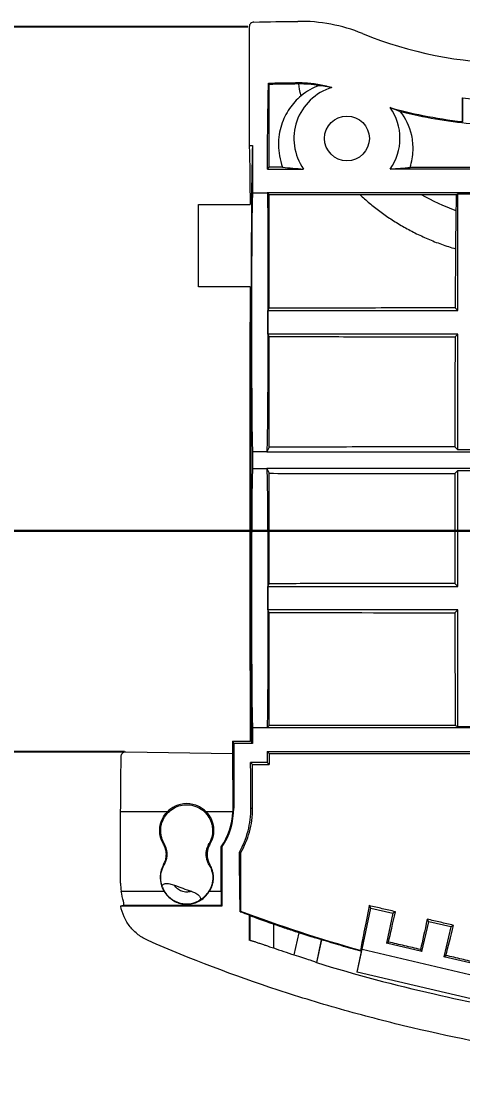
# Model space of a CAD drawing. Header units: inches. Extents: x 1424 to 4050, y 1126 to 1517.
# Drawn here: x 2781.06 to 2799.89, y 1321.96 to 1367.14 of the extents above; entities that cross this region are included whole.
import ezdxf

# ---------------------------------------------------------------- set-up
doc = ezdxf.new("R2010")
doc.units = ezdxf.units.IN
doc.header["$LTSCALE"] = 15
doc.linetypes.add('PHANTOM', pattern=[12.7, 6.35, -1.27, 1.27, -1.27, 1.27, -1.27])
doc.styles.get("Standard").update_dxf_attribs({"font": 'txt', "bigfont": 'gbcbig.shx'})
doc.dimstyles.new('3', dxfattribs={"dimtxt": 3, "dimasz": 1, "dimexe": 0.18, "dimexo": 0.0625, "dimgap": 0.09, "dimtad": 0, "dimdsep": 46, "dimtxsty": 'Standard', "dimcen": 1, "dimclrd": 3, "dimclre": 3, "dimadec": 0, "dimazin": 2, "dimtfac": 1, "dimtofl": 0, "dimtmove": 0, "dimatfit": 3, "dimfxl": 1, "dimtolj": 1, "dimtzin": 0, "dimarcsym": 0})

# ---------------------------------------------------------------- blocks, each defined once
blk = doc.blocks.new('*D235')
at = {"color": 3, "lineweight": -2}
for p, q in [((2790.721, 1366.902), (2770.162, 1366.902)), ((2770.342, 1365.902), (2770.342, 1356.786)), ((2770.342, 1336.991), (2770.342, 1346.106)), ((2785.462, 1335.991), (2770.162, 1335.991))]:
    blk.add_line(p, q, dxfattribs=at)
at = {"color": 3}
for points in [[(2770.176, 1365.902), (2770.509, 1365.902), (2770.342, 1366.902)], [(2770.176, 1336.991), (2770.509, 1336.991), (2770.342, 1335.991)]]:
    blk.add_solid(points, dxfattribs=at)
at = {"layer": 'Defpoints', "color": 0}
for p in [(2770.342, 1366.902), (2790.784, 1366.902), (2785.525, 1335.991)]:
    blk.add_point(p, dxfattribs=at)
at = {"color": 0, "insert": (2770.342, 1351.446), "char_height": 3, "attachment_point": 5, "rotation": 90}
blk.add_mtext('\\A1;30.91', dxfattribs=at)

msp = doc.modelspace()

# ---------------------------------------------------------------- linework, layer by layer
at = {"color": 7, "linetype": 'Continuous', "lineweight": 15}
for p, q in [((2790.784, 1366.902), (2790.775, 1361.835)), ((2799.872, 1362.855), (2799.872, 1363.866)), ((2799.886, 1362.867), (2799.886, 1363.85)), ((2790.775, 1361.835), (2790.926, 1361.835)), ((2790.926, 1361.835), (2790.926, 1359.824)), ((2791.556, 1360.833), (2791.631, 1360.907)), ((2791.556, 1360.833), (2793.102, 1360.833)), ((2792.203, 1360.907), (2791.631, 1360.907)), ((2837.057, 1360.833), (2796.793, 1360.833)), ((2790.926, 1359.824), (2791.55, 1359.824)), ((2791.55, 1359.828), (2837.057, 1359.828)), ((2791.55, 1359.828), (2791.631, 1359.746)), ((2799.606, 1359.749), (2799.671, 1359.781)), ((2799.671, 1359.781), (2800.475, 1359.781)), ((2799.671, 1354.803), (2799.671, 1359.781)), ((2788.616, 1359.325), (2790.818, 1359.325)), ((2790.827, 1355.808), (2788.616, 1355.808)), ((2790.827, 1355.808), (2790.827, 1354.3)), ((2791.579, 1354.803), (2791.631, 1354.905)), ((2791.579, 1354.3), (2791.579, 1354.803)), ((2791.579, 1354.803), (2799.671, 1354.803)), ((2799.561, 1354.913), (2799.671, 1354.803)), ((2790.862, 1354.3), (2790.827, 1354.3)), ((2790.827, 1339.455), (2790.827, 1354.3)), ((2790.862, 1339.455), (2790.862, 1354.3)), ((2791.578, 1353.798), (2791.579, 1354.3)), ((2791.631, 1353.691), (2791.578, 1353.798)), ((2799.671, 1353.798), (2791.578, 1353.798)), ((2799.671, 1353.798), (2799.556, 1353.683)), ((2799.671, 1348.866), (2799.671, 1353.798)), ((2791.631, 1348.979), (2791.527, 1348.773)), ((2799.671, 1348.866), (2799.547, 1348.99)), ((2800.475, 1348.866), (2799.671, 1348.866)), ((2790.926, 1348.776), (2790.926, 1348.066)), ((2791.527, 1348.775), (2790.926, 1348.776)), ((2791.527, 1348.773), (2837.057, 1348.773)), ((2790.926, 1348.066), (2791.527, 1348.067)), ((2837.057, 1348.069), (2791.527, 1348.069)), ((2791.527, 1348.069), (2791.631, 1347.862)), ((2799.546, 1347.851), (2799.671, 1347.976)), ((2799.671, 1347.976), (2800.475, 1347.976)), ((2799.671, 1343.044), (2799.671, 1347.976)), ((2791.575, 1343.044), (2791.631, 1343.155)), ((2791.576, 1342.542), (2791.575, 1343.044)), ((2791.575, 1343.044), (2799.671, 1343.044)), ((2799.545, 1343.17), (2799.671, 1343.044)), ((2791.576, 1342.039), (2791.576, 1342.542)), ((2791.631, 1341.93), (2791.576, 1342.039)), ((2799.671, 1342.039), (2791.576, 1342.039)), ((2799.671, 1342.039), (2799.547, 1341.915)), ((2799.671, 1337.061), (2799.671, 1342.039)), ((2790.827, 1339.455), (2790.862, 1339.455)), ((2799.671, 1337.061), (2799.562, 1337.115)), ((2791.539, 1337.018), (2790.926, 1337.018)), ((2790.926, 1337.018), (2790.926, 1336.338)), ((2791.631, 1337.106), (2791.539, 1337.014)), ((2837.057, 1337.014), (2791.539, 1337.014)), ((2800.475, 1337.061), (2799.671, 1337.061)), ((2790.066, 1336.448), (2790.122, 1336.338)), ((2790.066, 1336.448), (2790.827, 1336.448)), ((2790.122, 1336.338), (2790.122, 1333.592)), ((2790.926, 1336.338), (2790.122, 1336.338)), ((2790.87, 1336.448), (2790.827, 1336.448)), ((2790.926, 1336.338), (2790.87, 1336.448)), ((2785.525, 1335.991), (2790.069, 1335.912)), ((2791.543, 1336.009), (2837.057, 1336.009)), ((2791.543, 1336.009), (2791.631, 1335.921)), ((2791.544, 1335.529), (2790.842, 1335.528)), ((2790.927, 1335.443), (2790.842, 1335.528)), ((2791.544, 1335.529), (2791.631, 1335.443)), ((2790.087, 1333.592), (2790.122, 1333.592)), ((2790.852, 1333.592), (2790.927, 1333.592)), ((2787.292, 1333.433), (2785.299, 1333.433)), ((2785.299, 1330.393), (2785.299, 1333.433)), ((2790.085, 1333.433), (2788.941, 1333.433)), ((2787.156, 1332.076), (2787.126, 1332.059)), ((2789.106, 1332.056), (2789.071, 1332.076)), ((2789.587, 1331.936), (2789.619, 1331.926)), ((2789.587, 1330.045), (2789.587, 1331.936)), ((2789.619, 1331.926), (2789.619, 1329.415)), ((2790.363, 1331.715), (2790.425, 1331.699)), ((2787.156, 1331.172), (2787.133, 1331.185)), ((2789.1, 1331.188), (2789.071, 1331.172)), ((2786.995, 1330.517), (2787.012, 1330.519)), ((2785.326, 1330.045), (2787.148, 1330.045)), ((2789.085, 1330.045), (2789.587, 1330.045)), ((2789.592, 1329.442), (2785.434, 1329.442)), ((2788.895, 1329.838), (2788.908, 1329.825)), ((2789.619, 1329.415), (2789.592, 1329.442)), ((2789.619, 1329.415), (2785.301, 1329.415)), ((2790.4, 1329.166), (2790.425, 1329.184)), ((2790.81, 1329.006), (2790.796, 1329.019)), ((2790.796, 1327.95), (2790.796, 1329.019)), ((2790.81, 1329.006), (2790.81, 1327.96)), ((2795.593, 1327.573), (2795.965, 1329.324)), ((2795.965, 1329.324), (2795.896, 1329.432)), ((2795.965, 1329.324), (2796.906, 1329.104)), ((2796.906, 1329.104), (2796.635, 1327.825)), ((2797.013, 1329.171), (2796.906, 1329.104)), ((2791.815, 1328.638), (2791.815, 1327.626)), ((2798.14, 1327.473), (2798.438, 1328.745)), ((2798.438, 1328.745), (2798.371, 1328.853)), ((2799.379, 1328.525), (2798.438, 1328.745)), ((2799.487, 1328.592), (2799.379, 1328.525)), ((2792.89, 1328.276), (2792.69, 1327.334)), ((2799.379, 1328.525), (2799.081, 1327.253)), ((2790.796, 1327.95), (2790.81, 1327.96)), ((2793.854, 1327.978), (2793.649, 1327.012)), ((2793.862, 1327.98), (2793.654, 1327.003)), ((2795.602, 1327.68), (2795.371, 1326.593)), ((2795.581, 1327.666), (2795.542, 1327.484)), ((2795.581, 1327.666), (2795.602, 1327.68)), ((2795.599, 1327.662), (2795.581, 1327.666)), ((2796.635, 1327.825), (2796.72, 1327.88)), ((2798.14, 1327.473), (2796.635, 1327.825)), ((2795.376, 1326.592), (2795.593, 1327.573)), ((2795.593, 1327.573), (2801.428, 1326.208)), ((2798.086, 1327.56), (2798.14, 1327.473)), ((2799.081, 1327.253), (2799.168, 1327.307)), ((2800.561, 1326.907), (2799.081, 1327.253)), ((2795.376, 1326.592), (2795.371, 1326.593)), ((2801.228, 1325.222), (2795.376, 1326.592))]:
    msp.add_line(p, q, dxfattribs=at)
at = {"color": 1, "linetype": 'PHANTOM', "lineweight": 30}
msp.add_line((2851.106, 1345.413), (2778.139, 1345.413), dxfattribs=at)
at = {"color": 7, "linetype": 'Continuous', "lineweight": 15, "flags": 128}
for points in [[(2791.631, 1364.442), (2791.617, 1364.47), (2791.604, 1364.499)], [(2799.886, 1363.85), (2799.879, 1363.858), (2799.872, 1363.866)], [(2799.872, 1362.855), (2799.879, 1362.861), (2799.886, 1362.867)], [(2791.543, 1336.009), (2791.543, 1335.853), (2791.544, 1335.691), (2791.544, 1335.529)], [(2793.862, 1327.98), (2793.858, 1327.979), (2793.854, 1327.978)], [(2795.522, 1327.518), (2795.532, 1327.501), (2795.542, 1327.484)], [(2793.649, 1327.012), (2793.651, 1327.008), (2793.654, 1327.003)]]:
    msp.add_lwpolyline(points, dxfattribs=at)
at = {"color": 7, "linetype": 'Continuous', "lineweight": 15}
msp.add_circle((2794.947, 1362.139), 0.955, dxfattribs=at)
for centre, radius, start, end in [((2802.059, 1382.432), 17.086, 247.8182, 291.1501), ((2794.947, 1362.139), 2.261, 106.5734, 215.2944), ((2794.947, 1362.139), 2.261, 324.7056, 35.4658), ((2787.108, 1333.592), 3.013, 326.4326, 0), ((2787.108, 1333.592), 2.981, 326.245, 356.9403), ((2788.113, 1330.619), 1.123, 185.2038, 210.74), ((2788.113, 1330.619), 1.11, 201.2322, 298.2434)]:
    msp.add_arc(centre, radius, start, end, dxfattribs=at)
for centre, major_axis, start_param, end_param in [((2790.927, 1354.3), (0, 7.538), 0.02667, 1.570796), ((2790.927, 1354.3), (0, 5.528), 0.036372, 3.105221), ((2790.927, 1342.542), (0, 5.528), 0.036372, 3.105221), ((2790.905, 1339.455), (0, 5.025), 1.570796, 2.212167), ((2790.123, 1339.484), (0, 7.209), 2.005426, 2.08922), ((2785.265, 1339.484), (0, 7.209), 3.71641, 4.174591), ((2790.123, 1339.484), (0, 7.209), 2.08922, 2.52737), ((2789.592, 1330.045), (0, 0.603), 1.570796, 3.132866)]:
    msp.add_ellipse(centre, major_axis=major_axis, ratio=0.008727, start_param=start_param, end_param=end_param, dxfattribs=at)
for points, knots in [([(2790.982, 1367.102), (2790.929, 1367.101), (2790.878, 1367.079), (2790.805, 1367.006), (2790.784, 1366.954), (2790.784, 1366.902)], [0, 0, 0, 0, 0.5, 0.5, 1, 1, 1, 1]), ([(2795.608, 1366.61), (2795.172, 1366.788), (2794.72, 1366.922), (2793.796, 1367.096), (2793.327, 1367.137), (2792.856, 1367.13)], [0, 0, 0, 0, 0.5, 0.5, 1, 1, 1, 1]), ([(2799.872, 1363.866), (2800.542, 1363.787), (2801.806, 1363.707), (2803.657, 1363.778), (2805.415, 1364.013), (2806.821, 1364.34), (2807.65, 1364.59), (2807.912, 1364.677)], [0.860063, 0.860063, 0.860063, 0.860063, 0.8923623, 0.9205763, 0.9487903, 0.9770042, 0.9900092, 0.9900092, 0.9900092, 0.9900092]), ([(2791.556, 1360.833), (2791.56, 1361.444), (2791.565, 1362.055), (2791.572, 1362.666), (2791.575, 1362.971), (2791.579, 1363.277), (2791.584, 1363.583), (2791.589, 1363.888), (2791.595, 1364.194), (2791.604, 1364.499)], [0, 0, 0, 0, 0.001833272, 0.001833272, 0.001833272, 0.00274994, 0.00274994, 0.00274994, 0.00366667, 0.00366667, 0.00366667, 0.00366667]), ([(2791.604, 1364.499), (2791.694, 1364.5), (2791.955, 1364.504), (2792.397, 1364.51), (2792.881, 1364.52), (2793.2, 1364.515), (2793.474, 1364.49), (2793.778, 1364.443), (2794.04, 1364.385), (2794.227, 1364.33), (2794.302, 1364.307)], [0.0093185, 0.0093185, 0.0093185, 0.0093185, 0.0134677, 0.02116137, 0.02885505, 0.03596745, 0.04307985, 0.05021107, 0.0573423, 0.06325373, 0.06325373, 0.06325373, 0.06325373]), ([(2792.889, 1364.46), (2792.784, 1364.46), (2792.679, 1364.458), (2792.47, 1364.455), (2792.365, 1364.453), (2792.05, 1364.448), (2791.841, 1364.445), (2791.631, 1364.442)], [0, 0, 0, 0, 0.25, 0.25, 0.5, 0.5, 1, 1, 1, 1]), ([(2791.631, 1360.907), (2791.631, 1361.329), (2791.631, 1361.725), (2791.631, 1362.461), (2791.631, 1362.797), (2791.631, 1363.399), (2791.631, 1363.662), (2791.631, 1364.109), (2791.631, 1364.294), (2791.631, 1364.442)], [0, 0, 0, 0, 0.25, 0.25, 0.5, 0.5, 0.75, 0.75, 1, 1, 1, 1]), ([(2793.747, 1364.388), (2793.605, 1364.414), (2793.463, 1364.434), (2793.177, 1364.458), (2793.033, 1364.461), (2792.889, 1364.46)], [0, 0, 0, 0, 0.5, 0.5, 1, 1, 1, 1]), ([(2792.992, 1363.957), (2792.802, 1363.797), (2792.636, 1363.615), (2792.354, 1363.202), (2792.237, 1362.969), (2792.071, 1362.447), (2792.024, 1362.164), (2792.028, 1361.708), (2792.042, 1361.55), (2792.099, 1361.231), (2792.142, 1361.07), (2792.203, 1360.907)], [0, 0, 0, 0, 0.25, 0.25, 0.5, 0.5, 0.75, 0.75, 0.875, 0.875, 1, 1, 1, 1]), ([(2809.147, 1363.99), (2808.909, 1363.902), (2808.67, 1363.814), (2808.191, 1363.648), (2807.951, 1363.571), (2807.225, 1363.355), (2806.737, 1363.23), (2805.753, 1363.016), (2805.257, 1362.928), (2804.256, 1362.791), (2803.75, 1362.74), (2802.228, 1362.649), (2801.22, 1362.667), (2799.218, 1362.854), (2798.223, 1363.024), (2797.236, 1363.273)], [0, 0, 0, 0, 0.0625, 0.0625, 0.125, 0.125, 0.25, 0.25, 0.375, 0.375, 0.5, 0.5, 0.75, 0.75, 1, 1, 1, 1]), ([(2796.789, 1363.451), (2797.249, 1363.324), (2798.267, 1363.08), (2799.305, 1362.918), (2799.872, 1362.855)], [0.10165898, 0.10165898, 0.10165898, 0.10165898, 0.12051467, 0.14300221, 0.14300221, 0.14300221, 0.14300221]), ([(2797.638, 1360.903), (2797.719, 1361.154), (2797.756, 1361.394), (2797.773, 1361.848), (2797.752, 1362.062), (2797.622, 1362.662), (2797.452, 1362.996), (2797.236, 1363.273)], [0, 0, 0, 0, 0.25, 0.25, 0.5, 0.5, 1, 1, 1, 1]), ([(2790.775, 1361.835), (2790.779, 1361.821), (2790.784, 1361.755), (2790.79, 1361.582), (2790.792, 1361.511), (2790.796, 1361.344), (2790.798, 1361.247), (2790.803, 1360.925), (2790.807, 1360.666), (2790.811, 1360.211), (2790.813, 1360.047), (2790.815, 1359.7), (2790.817, 1359.517), (2790.818, 1359.325)], [0, 0, 0, 0, 0.25, 0.25, 0.375, 0.375, 0.5, 0.5, 0.75, 0.75, 0.875, 0.875, 1, 1, 1, 1]), ([(2808.951, 1360.909), (2807.134, 1360.904), (2805.296, 1360.899), (2802.903, 1360.897), (2802.418, 1360.897), (2801.445, 1360.897), (2800.961, 1360.897), (2799.522, 1360.899), (2798.576, 1360.9), (2797.638, 1360.903)], [0, 0, 0, 0, 0.5, 0.5, 0.625, 0.625, 0.75, 0.75, 1, 1, 1, 1]), ([(2791.55, 1359.826), (2791.551, 1359.822), (2791.552, 1359.814), (2791.554, 1359.79), (2791.556, 1359.757), (2791.557, 1359.714), (2791.559, 1359.661), (2791.561, 1359.598), (2791.562, 1359.525), (2791.564, 1359.441), (2791.567, 1359.244), (2791.571, 1358.857), (2791.575, 1358.281), (2791.577, 1357.743), (2791.578, 1357.311), (2791.579, 1356.849), (2791.58, 1356.367), (2791.58, 1355.866), (2791.58, 1355.345), (2791.579, 1354.822), (2791.579, 1354.47), (2791.579, 1354.3)], [0, 0, 0, 0, 0.027302, 0.054617, 0.081994, 0.109474, 0.137086, 0.164863, 0.192836, 0.221035, 0.24949, 0.373036, 0.499927, 0.562019, 0.6256, 0.68777, 0.75063, 0.813144, 0.875348, 0.940077, 1, 1, 1, 1]), ([(2791.631, 1354.905), (2791.631, 1355.047), (2791.631, 1355.33), (2791.631, 1355.751), (2791.631, 1356.17), (2791.631, 1356.584), (2791.631, 1356.995), (2791.631, 1357.42), (2791.631, 1357.959), (2791.631, 1358.535), (2791.631, 1359.081), (2791.631, 1359.461), (2791.631, 1359.666), (2791.631, 1359.746)], [0, 0, 0, 0, 0.083645, 0.167117, 0.250435, 0.333622, 0.416711, 0.499743, 0.593581, 0.749879, 0.862442, 0.945902, 1, 1, 1, 1]), ([(2795.501, 1359.745), (2795.567, 1359.683), (2795.699, 1359.56), (2795.907, 1359.38), (2796.122, 1359.204), (2796.345, 1359.033), (2796.576, 1358.866), (2796.815, 1358.704), (2797.062, 1358.547), (2797.402, 1358.344), (2797.844, 1358.106), (2798.398, 1357.85), (2798.975, 1357.62), (2799.374, 1357.494), (2799.575, 1357.43)], [0, 0, 0, 0, 0.060266, 0.120677, 0.181293, 0.242177, 0.303389, 0.364994, 0.427053, 0.489629, 0.615403, 0.742043, 0.870068, 1, 1, 1, 1]), ([(2799.606, 1359.749), (2799.605, 1359.676), (2799.602, 1359.529), (2799.598, 1359.303), (2799.595, 1359.147), (2799.594, 1359.07)], [0, 0, 0, 0, 0.333379, 0.666651, 1, 1, 1, 1]), ([(2788.616, 1355.808), (2788.616, 1355.899), (2788.616, 1356.083), (2788.616, 1356.356), (2788.616, 1356.627), (2788.616, 1356.896), (2788.616, 1357.162), (2788.616, 1357.425), (2788.616, 1357.744), (2788.616, 1358.116), (2788.616, 1358.533), (2788.616, 1358.941), (2788.616, 1359.196), (2788.616, 1359.325)], [0, 0, 0, 0, 0.070575, 0.141426, 0.21256, 0.283981, 0.355696, 0.427711, 0.500032, 0.62197, 0.745975, 0.871997, 1, 1, 1, 1]), ([(2799.594, 1359.07), (2799.593, 1359.022), (2799.592, 1358.927), (2799.589, 1358.777), (2799.587, 1358.623), (2799.585, 1358.465), (2799.583, 1358.266), (2799.58, 1358.022), (2799.577, 1357.732), (2799.576, 1357.531), (2799.575, 1357.43)], [0, 0, 0, 0, 0.100307, 0.200344, 0.300256, 0.400189, 0.50029, 0.667247, 0.833588, 1, 1, 1, 1]), ([(2799.575, 1357.43), (2799.574, 1357.319), (2799.573, 1357.094), (2799.571, 1356.75), (2799.569, 1356.399), (2799.566, 1356.039), (2799.565, 1355.671), (2799.563, 1355.295), (2799.562, 1355.041), (2799.561, 1354.913)], [0, 0, 0, 0, 0.13619, 0.274495, 0.414982, 0.557716, 0.702758, 0.850168, 1, 1, 1, 1]), ([(2799.561, 1354.913), (2798.85, 1354.912), (2797.461, 1354.911), (2795.429, 1354.909), (2793.496, 1354.907), (2792.242, 1354.906), (2791.631, 1354.905)], [0, 0, 0, 0, 0.268801, 0.525061, 0.76879, 1, 1, 1, 1]), ([(2791.579, 1354.3), (2791.578, 1354.233), (2791.578, 1354.097), (2791.578, 1353.891), (2791.577, 1353.681), (2791.577, 1353.467), (2791.576, 1353.149), (2791.574, 1352.734), (2791.572, 1352.062), (2791.567, 1351.272), (2791.561, 1350.436), (2791.555, 1349.861), (2791.55, 1349.485), (2791.545, 1349.246), (2791.541, 1349.054), (2791.537, 1348.924), (2791.534, 1348.843), (2791.531, 1348.794), (2791.529, 1348.781), (2791.527, 1348.775)], [0, 0, 0, 0, 0.023782, 0.048101, 0.07299, 0.098508, 0.124718, 0.187313, 0.249455, 0.376319, 0.499923, 0.625467, 0.687984, 0.750527, 0.813002, 0.875282, 0.917056, 0.958571, 1, 1, 1, 1]), ([(2791.631, 1353.691), (2792.116, 1353.691), (2793.108, 1353.689), (2794.629, 1353.688), (2796.214, 1353.686), (2797.864, 1353.685), (2798.985, 1353.684), (2799.556, 1353.683)], [0, 0, 0, 0, 0.183867, 0.375795, 0.575789, 0.783856, 1, 1, 1, 1]), ([(2799.556, 1353.683), (2799.556, 1353.535), (2799.555, 1353.236), (2799.554, 1352.78), (2799.552, 1352.312), (2799.551, 1351.833), (2799.55, 1351.135), (2799.548, 1350.187), (2799.547, 1349.401), (2799.547, 1348.99)], [0, 0, 0, 0, 0.095455, 0.193162, 0.293146, 0.395431, 0.500039, 0.7387, 1, 1, 1, 1]), ([(2799.547, 1348.99), (2798.844, 1348.989), (2797.466, 1348.987), (2795.444, 1348.985), (2793.508, 1348.982), (2792.247, 1348.98), (2791.631, 1348.979)], [0, 0, 0, 0, 0.266284, 0.521706, 0.766275, 1, 1, 1, 1]), ([(2791.527, 1348.067), (2791.528, 1348.064), (2791.529, 1348.057), (2791.531, 1348.036), (2791.533, 1348.008), (2791.535, 1347.972), (2791.537, 1347.905), (2791.541, 1347.789), (2791.545, 1347.596), (2791.549, 1347.357), (2791.555, 1346.98), (2791.561, 1346.403), (2791.566, 1345.704), (2791.569, 1345.09), (2791.571, 1344.608), (2791.573, 1344.108), (2791.574, 1343.591), (2791.575, 1343.067), (2791.576, 1342.715), (2791.576, 1342.542)], [0, 0, 0, 0, 0.024856, 0.049718, 0.074624, 0.099612, 0.124719, 0.186993, 0.249462, 0.312015, 0.37451, 0.500042, 0.625572, 0.687843, 0.750609, 0.812888, 0.875335, 0.938807, 1, 1, 1, 1]), ([(2791.631, 1343.155), (2791.631, 1343.351), (2791.631, 1343.743), (2791.631, 1344.33), (2791.631, 1344.919), (2791.631, 1345.471), (2791.631, 1346.06), (2791.631, 1346.728), (2791.631, 1347.352), (2791.631, 1347.745), (2791.631, 1347.862)], [0, 0, 0, 0, 0.125016, 0.25001, 0.374993, 0.499973, 0.602054, 0.749987, 0.925359, 1, 1, 1, 1]), ([(2791.631, 1347.862), (2792.128, 1347.861), (2793.138, 1347.86), (2794.676, 1347.858), (2796.259, 1347.855), (2797.887, 1347.853), (2798.988, 1347.852), (2799.546, 1347.851)], [0, 0, 0, 0, 0.188745, 0.383113, 0.583109, 0.788737, 1, 1, 1, 1]), ([(2799.546, 1347.851), (2799.546, 1347.56), (2799.545, 1346.99), (2799.545, 1346.153), (2799.545, 1345.354), (2799.545, 1344.592), (2799.545, 1343.868), (2799.545, 1343.399), (2799.545, 1343.17)], [0, 0, 0, 0, 0.186847, 0.365578, 0.536223, 0.698814, 0.853391, 1, 1, 1, 1]), ([(2799.545, 1343.17), (2799.106, 1343.169), (2798.227, 1343.168), (2796.909, 1343.166), (2795.59, 1343.163), (2794.271, 1343.161), (2792.951, 1343.158), (2792.071, 1343.156), (2791.631, 1343.155)], [0, 0, 0, 0, 0.166205, 0.332587, 0.499151, 0.665903, 0.832851, 1, 1, 1, 1]), ([(2791.576, 1342.542), (2791.576, 1342.185), (2791.576, 1341.835), (2791.576, 1341.317), (2791.576, 1341.146), (2791.575, 1340.806), (2791.575, 1340.637), (2791.574, 1340.145), (2791.573, 1339.833), (2791.571, 1339.241), (2791.569, 1338.96), (2791.566, 1338.452), (2791.564, 1338.224), (2791.561, 1337.918), (2791.56, 1337.823), (2791.558, 1337.648), (2791.557, 1337.568), (2791.553, 1337.353), (2791.551, 1337.24), (2791.545, 1337.078), (2791.542, 1337.031), (2791.539, 1337.018)], [0, 0, 0, 0, 0.125, 0.125, 0.1875, 0.1875, 0.25, 0.25, 0.375, 0.375, 0.5, 0.5, 0.625, 0.625, 0.6875, 0.6875, 0.75, 0.75, 0.875, 0.875, 1, 1, 1, 1]), ([(2791.631, 1337.106), (2791.631, 1337.885), (2791.631, 1338.683), (2791.631, 1340.296), (2791.631, 1341.111), (2791.631, 1341.93)], [0, 0, 0, 0, 0.5, 0.5, 1, 1, 1, 1]), ([(2799.547, 1341.915), (2799.548, 1341.1), (2799.55, 1340.291), (2799.555, 1338.691), (2799.558, 1337.898), (2799.562, 1337.115)], [0, 0, 0, 0, 0.5, 0.5, 1, 1, 1, 1]), ([(2790.827, 1339.455), (2790.827, 1338.915), (2790.827, 1338.378), (2790.827, 1337.355), (2790.827, 1336.881), (2790.827, 1336.448)], [0, 0, 0, 0, 0.5, 0.5, 1, 1, 1, 1]), ([(2785.319, 1335.791), (2785.319, 1335.841), (2785.338, 1335.89), (2785.411, 1335.966), (2785.467, 1335.992), (2785.525, 1335.991)], [0, 0, 0, 0, 0.5, 0.5, 1, 1, 1, 1]), ([(2791.631, 1335.921), (2795.386, 1335.916), (2799.151, 1335.912), (2806.693, 1335.907), (2810.471, 1335.906), (2818.036, 1335.905), (2821.823, 1335.906), (2827.513, 1335.909), (2829.408, 1335.91), (2833.191, 1335.913), (2835.08, 1335.914), (2836.964, 1335.917)], [0, 0, 0, 0, 0.25, 0.25, 0.5, 0.5, 0.75, 0.75, 0.875, 0.875, 1, 1, 1, 1]), ([(2790.852, 1333.592), (2790.85, 1333.784), (2790.849, 1333.976), (2790.848, 1334.168), (2790.847, 1334.36), (2790.846, 1334.552), (2790.846, 1334.744), (2790.844, 1335.005), (2790.843, 1335.267), (2790.842, 1335.528)], [0, 0, 0, 0, 0.000575887, 0.000575887, 0.000575887, 0.001151773, 0.001151773, 0.001151773, 0.001936133, 0.001936133, 0.001936133, 0.001936133]), ([(2877.502, 1334.009), (2876.537, 1334.2), (2875.573, 1334.365), (2873.641, 1334.618), (2872.674, 1334.705), (2869.769, 1334.839), (2867.829, 1334.768), (2864.911, 1334.431), (2863.935, 1334.279), (2862.013, 1333.905), (2861.063, 1333.683), (2859.185, 1333.17), (2858.257, 1332.878), (2856.423, 1332.227), (2855.517, 1331.869), (2852.821, 1330.717), (2851.054, 1329.855), (2848.392, 1328.597), (2847.502, 1328.184), (2845.712, 1327.399), (2844.811, 1327.028), (2840.274, 1325.283), (2836.541, 1324.244), (2830.816, 1323.133), (2828.886, 1322.838), (2825.961, 1322.5), (2824.981, 1322.405), (2823.011, 1322.248), (2822.025, 1322.187), (2817.109, 1321.964), (2813.199, 1322.044), (2805.424, 1322.721), (2801.56, 1323.318), (2796.764, 1324.453), (2795.805, 1324.7), (2793.898, 1325.235), (2792.951, 1325.522), (2790.134, 1326.447), (2788.285, 1327.147), (2786.469, 1327.944)], [0, 0, 0, 0, 0.03125, 0.03125, 0.0625, 0.0625, 0.125, 0.125, 0.15625, 0.15625, 0.1875, 0.1875, 0.21875, 0.21875, 0.25, 0.25, 0.3125, 0.3125, 0.34375, 0.34375, 0.375, 0.375, 0.5, 0.5, 0.5625, 0.5625, 0.59375, 0.59375, 0.625, 0.625, 0.75, 0.75, 0.875, 0.875, 0.90625, 0.90625, 0.9375, 0.9375, 1, 1, 1, 1]), ([(2787.156, 1332.076), (2787.141, 1332.103), (2787.112, 1332.156), (2787.077, 1332.239), (2787.048, 1332.322), (2787.027, 1332.408), (2787.013, 1332.495), (2787.002, 1332.64), (2787.016, 1332.842), (2787.098, 1333.09), (2787.237, 1333.32), (2787.438, 1333.517), (2787.694, 1333.667), (2788.004, 1333.746), (2788.343, 1333.727), (2788.669, 1333.606), (2788.933, 1333.393), (2789.113, 1333.133), (2789.21, 1332.852), (2789.226, 1332.605), (2789.199, 1332.398), (2789.151, 1332.23), (2789.098, 1332.128), (2789.071, 1332.076)], [0, 0, 0, 0, 0.020313, 0.040673, 0.061197, 0.082006, 0.103215, 0.124939, 0.187465, 0.24971, 0.313103, 0.374443, 0.43687, 0.499236, 0.561517, 0.623922, 0.68645, 0.749086, 0.809996, 0.874407, 0.915667, 0.957369, 1, 1, 1, 1]), ([(2788.941, 1333.433), (2788.899, 1333.476), (2788.851, 1333.518), (2788.742, 1333.598), (2788.68, 1333.636), (2788.47, 1333.734), (2788.297, 1333.778), (2787.938, 1333.78), (2787.764, 1333.735), (2787.485, 1333.603), (2787.378, 1333.519), (2787.292, 1333.433)], [0, 0, 0, 0, 0.125, 0.125, 0.25, 0.25, 0.5, 0.5, 0.75, 0.75, 1, 1, 1, 1]), ([(2790.087, 1333.592), (2790.087, 1333.566), (2790.088, 1333.511), (2790.086, 1333.46), (2790.085, 1333.433)], [0, 0, 0, 0, 0.492492, 1, 1, 1, 1]), ([(2790.363, 1331.715), (2790.523, 1332.001), (2790.648, 1332.305), (2790.813, 1332.937), (2790.853, 1333.264), (2790.852, 1333.592)], [0, 0, 0, 0, 0.5, 0.5, 1, 1, 1, 1]), ([(2790.425, 1331.699), (2790.574, 1331.961), (2790.7, 1332.252), (2790.878, 1332.89), (2790.927, 1333.231), (2790.927, 1333.592)], [0, 0, 0, 0, 0.5, 0.5, 1, 1, 1, 1]), ([(2787.126, 1332.059), (2787.062, 1332.167), (2787.017, 1332.281), (2786.965, 1332.526), (2786.96, 1332.65), (2787.006, 1333.021), (2787.118, 1333.254), (2787.292, 1333.433)], [0, 0, 0, 0, 0.25, 0.25, 0.5, 0.5, 1, 1, 1, 1]), ([(2788.941, 1333.433), (2789.028, 1333.343), (2789.099, 1333.242), (2789.206, 1333.016), (2789.241, 1332.897), (2789.285, 1332.526), (2789.233, 1332.272), (2789.106, 1332.056)], [0, 0, 0, 0, 0.25, 0.25, 0.5, 0.5, 1, 1, 1, 1]), ([(2787.133, 1331.185), (2787.147, 1331.213), (2787.176, 1331.267), (2787.209, 1331.354), (2787.232, 1331.442), (2787.246, 1331.532), (2787.252, 1331.667), (2787.229, 1331.852), (2787.16, 1331.989), (2787.126, 1332.059)], [0, 0, 0, 0, 0.102499, 0.202771, 0.301874, 0.400904, 0.500959, 0.745873, 1, 1, 1, 1]), ([(2787.156, 1331.172), (2787.17, 1331.198), (2787.198, 1331.249), (2787.231, 1331.331), (2787.256, 1331.414), (2787.272, 1331.498), (2787.282, 1331.596), (2787.28, 1331.707), (2787.258, 1331.833), (2787.219, 1331.956), (2787.177, 1332.037), (2787.156, 1332.076)], [0, 0, 0, 0, 0.106349, 0.209292, 0.309062, 0.405916, 0.50014, 0.632973, 0.759546, 0.881322, 1, 1, 1, 1]), ([(2789.071, 1331.172), (2789.057, 1331.197), (2789.03, 1331.247), (2788.999, 1331.323), (2788.975, 1331.4), (2788.959, 1331.478), (2788.949, 1331.556), (2788.946, 1331.633), (2788.952, 1331.736), (2788.975, 1331.855), (2789.018, 1331.977), (2789.055, 1332.047), (2789.071, 1332.076)], [0, 0, 0, 0, 0.08309, 0.166238, 0.249547, 0.333063, 0.416787, 0.500684, 0.584459, 0.750159, 0.895502, 1, 1, 1, 1]), ([(2789.106, 1332.056), (2789.091, 1332.029), (2789.061, 1331.975), (2789.028, 1331.89), (2789.003, 1331.803), (2788.988, 1331.714), (2788.98, 1331.579), (2789, 1331.395), (2789.066, 1331.258), (2789.1, 1331.188)], [0, 0, 0, 0, 0.102016, 0.202004, 0.301054, 0.40029, 0.500826, 0.747529, 1, 1, 1, 1]), ([(2790.4, 1329.166), (2790.394, 1329.378), (2790.39, 1329.591), (2790.386, 1329.803), (2790.381, 1330.122), (2790.376, 1330.44), (2790.373, 1330.759), (2790.369, 1331.077), (2790.366, 1331.396), (2790.363, 1331.715)], [0.000000003, 0.000000003, 0.000000003, 0.000000003, 0.00063712, 0.00063712, 0.00063712, 0.001592895, 0.001592895, 0.001592895, 0.002548688, 0.002548688, 0.002548688, 0.002548688]), ([(2790.425, 1329.184), (2790.425, 1329.424), (2790.425, 1329.76), (2790.425, 1330.612), (2790.425, 1331.121), (2790.425, 1331.699)], [0, 0, 0, 0, 0.5, 0.5, 1, 1, 1, 1]), ([(2787.133, 1331.185), (2787.117, 1331.154), (2787.083, 1331.092), (2787.044, 1330.991), (2787.013, 1330.882), (2786.994, 1330.766), (2786.986, 1330.644), (2786.992, 1330.56), (2786.995, 1330.517)], [0, 0, 0, 0, 0.150364, 0.306582, 0.468893, 0.637913, 0.814576, 1, 1, 1, 1]), ([(2789.071, 1331.172), (2789.086, 1331.144), (2789.12, 1331.083), (2789.161, 1330.986), (2789.196, 1330.879), (2789.225, 1330.738), (2789.233, 1330.575), (2789.21, 1330.397), (2789.161, 1330.236), (2789.081, 1330.071), (2788.991, 1329.939), (2788.919, 1329.863), (2788.895, 1329.838)], [0, 0, 0, 0, 0.052317, 0.111446, 0.177535, 0.250847, 0.377049, 0.499595, 0.626424, 0.749117, 0.917643, 1, 1, 1, 1]), ([(2789.085, 1330.045), (2789.105, 1330.079), (2789.141, 1330.14), (2789.177, 1330.223), (2789.199, 1330.28), (2789.224, 1330.359), (2789.249, 1330.467), (2789.262, 1330.633), (2789.246, 1330.814), (2789.192, 1331.009), (2789.131, 1331.128), (2789.1, 1331.188)], [0, 0, 0, 0, 0.0988522, 0.1744955, 0.225471, 0.2508565, 0.3817806, 0.500543, 0.6656612, 0.831597, 1, 1, 1, 1]), ([(2787.079, 1330.217), (2787.07, 1330.242), (2787.053, 1330.291), (2787.034, 1330.366), (2787.02, 1330.442), (2787.015, 1330.493), (2787.012, 1330.519)], [0, 0, 0, 0, 0.2454623, 0.4936384, 0.7449939, 1, 1, 1, 1]), ([(2787.079, 1330.217), (2787.076, 1330.227), (2787.07, 1330.245), (2787.069, 1330.271), (2787.074, 1330.295), (2787.09, 1330.325), (2787.127, 1330.354), (2787.222, 1330.382), (2787.39, 1330.372), (2787.528, 1330.326), (2787.594, 1330.303)], [0, 0, 0, 0, 0.064543, 0.127704, 0.189766, 0.25106, 0.381165, 0.501292, 0.76095, 1, 1, 1, 1]), ([(2785.434, 1329.442), (2785.442, 1329.443), (2785.445, 1329.459), (2785.438, 1329.522), (2785.429, 1329.567), (2785.39, 1329.734), (2785.351, 1329.887), (2785.327, 1330.045)], [0, 0, 0, 0, 0.25, 0.25, 0.5, 0.5, 1, 1, 1, 1]), ([(2787.148, 1330.045), (2787.242, 1329.888), (2787.368, 1329.762), (2787.577, 1329.628), (2787.651, 1329.591), (2787.804, 1329.534), (2787.884, 1329.514), (2788.015, 1329.497), (2788.059, 1329.493), (2788.15, 1329.493), (2788.196, 1329.495), (2788.327, 1329.51), (2788.41, 1329.53), (2788.642, 1329.613), (2788.783, 1329.7), (2788.908, 1329.825)], [0, 0, 0, 0, 0.25, 0.25, 0.375, 0.375, 0.5, 0.5, 0.5625, 0.5625, 0.625, 0.625, 0.75, 0.75, 1, 1, 1, 1]), ([(2787.594, 1330.303), (2787.714, 1330.26), (2787.952, 1330.173), (2788.191, 1330.087), (2788.31, 1330.044)], [0, 0, 0, 0, 0.501512, 1, 1, 1, 1]), ([(2788.31, 1330.044), (2788.289, 1330.038), (2788.247, 1330.025), (2788.181, 1330.014), (2788.102, 1330.009), (2788.009, 1330.017), (2787.906, 1330.045), (2787.809, 1330.089), (2787.724, 1330.149), (2787.65, 1330.22), (2787.613, 1330.276), (2787.594, 1330.303)], [0, 0, 0, 0, 0.0804196, 0.1610116, 0.242734, 0.3699158, 0.5000537, 0.6272362, 0.7573747, 0.8779683, 1, 1, 1, 1]), ([(2788.31, 1330.044), (2788.342, 1330.032), (2788.408, 1330.008), (2788.502, 1329.963), (2788.591, 1329.907), (2788.658, 1329.844), (2788.698, 1329.781), (2788.706, 1329.724), (2788.687, 1329.675), (2788.655, 1329.653), (2788.639, 1329.642)], [0, 0, 0, 0, 0.117979, 0.238925, 0.364884, 0.499545, 0.619245, 0.749551, 0.872265, 1, 1, 1, 1]), ([(2788.908, 1329.825), (2788.924, 1329.842), (2788.958, 1329.875), (2789.004, 1329.93), (2789.047, 1329.986), (2789.072, 1330.026), (2789.085, 1330.045)], [0, 0, 0, 0, 0.255728, 0.507932, 0.756017, 1, 1, 1, 1]), ([(2785.301, 1329.415), (2785.306, 1329.42), (2785.315, 1329.424), (2785.352, 1329.433), (2785.379, 1329.438), (2785.434, 1329.442)], [0, 0, 0, 0, 0.5, 0.5, 1, 1, 1, 1]), ([(2788.895, 1329.838), (2788.876, 1329.818), (2788.837, 1329.78), (2788.774, 1329.729), (2788.709, 1329.682), (2788.662, 1329.655), (2788.639, 1329.642)], [0, 0, 0, 0, 0.255167, 0.506692, 0.754869, 1, 1, 1, 1]), ([(2786.469, 1327.944), (2786.319, 1328.01), (2786.179, 1328.093), (2785.922, 1328.291), (2785.804, 1328.407), (2785.602, 1328.661), (2785.516, 1328.801), (2785.38, 1329.098), (2785.331, 1329.253), (2785.301, 1329.415)], [0, 0, 0, 0, 0.25, 0.25, 0.5, 0.5, 0.75, 0.75, 1, 1, 1, 1]), ([(2790.796, 1329.019), (2790.672, 1329.065), (2790.54, 1329.114), (2790.408, 1329.163), (2790.4, 1329.166)], [0.985250926, 0.985250926, 0.985250926, 0.985250926, 0.989714046, 0.990015749, 0.990015749, 0.990015749, 0.990015749]), ([(2791.815, 1328.638), (2791.687, 1328.683), (2791.562, 1328.727), (2791.324, 1328.812), (2791.215, 1328.852), (2791.027, 1328.921), (2790.95, 1328.95), (2790.842, 1328.992), (2790.812, 1329.004), (2790.81, 1329.006)], [0, 0, 0, 0, 0.25, 0.25, 0.5, 0.5, 0.75, 0.75, 1, 1, 1, 1]), ([(2795.896, 1329.432), (2795.809, 1329.001), (2795.734, 1328.623), (2795.609, 1327.982), (2795.558, 1327.718), (2795.522, 1327.518)], [0, 0, 0, 0, 0.5, 0.5, 1, 1, 1, 1]), ([(2797.013, 1329.171), (2796.826, 1329.215), (2796.454, 1329.302), (2796.082, 1329.389), (2795.896, 1329.432)], [0, 0, 0, 0, 0.501377, 1, 1, 1, 1]), ([(2792.89, 1328.276), (2792.71, 1328.335), (2792.351, 1328.454), (2791.993, 1328.577), (2791.815, 1328.638)], [0, 0, 0, 0, 0.5011719, 1, 1, 1, 1]), ([(2799.487, 1328.592), (2799.301, 1328.636), (2798.929, 1328.723), (2798.557, 1328.81), (2798.371, 1328.853)], [0, 0, 0, 0, 0.500295, 1, 1, 1, 1]), ([(2793.854, 1327.978), (2793.852, 1327.978), (2793.825, 1327.985), (2793.725, 1328.014), (2793.653, 1328.035), (2793.386, 1328.117), (2793.14, 1328.194), (2792.89, 1328.276)], [0, 0, 0, 0, 0.25, 0.25, 0.5, 0.5, 1, 1, 1, 1]), ([(2790.81, 1327.96), (2790.811, 1327.96), (2790.814, 1327.96), (2790.83, 1327.956), (2790.854, 1327.949), (2790.888, 1327.938), (2790.932, 1327.924), (2790.986, 1327.907), (2791.048, 1327.886), (2791.138, 1327.856), (2791.267, 1327.812), (2791.428, 1327.758), (2791.614, 1327.694), (2791.741, 1327.651), (2791.815, 1327.626)], [0, 0, 0, 0, 0.0587095, 0.1183992, 0.1791394, 0.2409969, 0.3040348, 0.3683128, 0.4338872, 0.5008109, 0.618282, 0.7503717, 0.8540129, 1, 1, 1, 1]), ([(2795.542, 1327.484), (2795.26, 1327.564), (2794.699, 1327.724), (2794.14, 1327.895), (2793.862, 1327.98)], [0, 0, 0, 0, 0.501543, 1, 1, 1, 1]), ([(2798.086, 1327.56), (2797.857, 1327.614), (2797.402, 1327.721), (2796.947, 1327.827), (2796.72, 1327.88)], [0, 0, 0, 0, 0.502978, 1, 1, 1, 1]), ([(2791.815, 1327.626), (2791.96, 1327.576), (2792.251, 1327.478), (2792.543, 1327.382), (2792.69, 1327.334)], [0, 0, 0, 0, 0.499071, 1, 1, 1, 1]), ([(2792.69, 1327.334), (2792.815, 1327.293), (2792.938, 1327.253), (2793.168, 1327.178), (2793.274, 1327.144), (2793.539, 1327.056), (2793.645, 1327.018), (2793.649, 1327.012)], [0, 0, 0, 0, 0.25, 0.25, 0.5, 0.5, 1, 1, 1, 1]), ([(2800.508, 1326.993), (2800.285, 1327.045), (2799.838, 1327.15), (2799.392, 1327.255), (2799.168, 1327.307)], [0, 0, 0, 0, 0.499667, 1, 1, 1, 1]), ([(2793.654, 1327.003), (2795.305, 1326.494), (2798.451, 1325.659), (2801.651, 1325.032), (2803.158, 1324.783)], [0.0437719, 0.0437719, 0.0437719, 0.0437719, 0.101698, 0.1527261, 0.1527261, 0.1527261, 0.1527261])]:
    msp.add_open_spline(points, degree=3, knots=knots, dxfattribs=at)
for points in [[(2790.982, 1367.102), (2791.607, 1367.113), (2792.231, 1367.122), (2792.856, 1367.13)], [(2792.992, 1363.956), (2792.936, 1364.158), (2792.906, 1364.327), (2792.889, 1364.46)], [(2793.747, 1364.388), (2793.491, 1364.298), (2793.233, 1364.158), (2792.992, 1363.956)], [(2794.302, 1364.307), (2794.107, 1364.348), (2793.926, 1364.374), (2793.747, 1364.388)], [(2797.236, 1363.273), (2797.1, 1363.327), (2796.956, 1363.385), (2796.789, 1363.451)], [(2792.203, 1360.907), (2792.487, 1360.882), (2792.779, 1360.858), (2793.102, 1360.833)], [(2796.793, 1360.833), (2797.095, 1360.856), (2797.37, 1360.879), (2797.638, 1360.903)], [(2791.631, 1359.746), (2792.921, 1359.746), (2794.211, 1359.745), (2795.501, 1359.745)], [(2795.501, 1359.745), (2796.378, 1359.745), (2797.252, 1359.746), (2798.114, 1359.747)], [(2798.114, 1359.747), (2798.609, 1359.748), (2799.107, 1359.748), (2799.606, 1359.749)], [(2798.114, 1359.747), (2798.576, 1359.488), (2799.074, 1359.259), (2799.594, 1359.07)], [(2791.631, 1348.979), (2791.631, 1350.558), (2791.631, 1352.132), (2791.631, 1353.691)], [(2791.631, 1341.93), (2794.263, 1341.924), (2796.902, 1341.919), (2799.547, 1341.915)], [(2799.562, 1337.115), (2796.908, 1337.113), (2794.263, 1337.11), (2791.631, 1337.106)], [(2791.631, 1335.921), (2791.631, 1335.76), (2791.631, 1335.601), (2791.631, 1335.443)], [(2790.927, 1333.592), (2790.927, 1334.185), (2790.927, 1334.804), (2790.927, 1335.443)], [(2790.927, 1335.443), (2791.162, 1335.443), (2791.396, 1335.443), (2791.631, 1335.443)], [(2787.012, 1330.519), (2786.993, 1330.736), (2787.032, 1330.958), (2787.156, 1331.172)], [(2785.299, 1330.393), (2785.299, 1330.276), (2785.308, 1330.16), (2785.327, 1330.045)], [(2795.522, 1327.518), (2793.798, 1328.003), (2792.098, 1328.555), (2790.425, 1329.184)], [(2796.72, 1327.88), (2796.803, 1328.237), (2796.901, 1328.671), (2797.013, 1329.171)], [(2798.371, 1328.853), (2798.26, 1328.356), (2798.164, 1327.921), (2798.086, 1327.56)], [(2799.168, 1327.307), (2799.258, 1327.666), (2799.365, 1328.098), (2799.487, 1328.592)]]:
    msp.add_open_spline(points, degree=3, dxfattribs=at)

# ---------------------------------------------------------------- dimensions: what is measured, and where the dimension line sits
dim = msp.add_linear_dim(base=(2770.342, 1366.902), p1=(2785.525, 1335.991), p2=(2790.784, 1366.902), angle=90, dimstyle='3')
dim.commit()
dim.dimension.update_dxf_attribs({"geometry": '*D235', "text_midpoint": (2770.342, 1351.446)})

doc.saveas('drawing.dxf')
